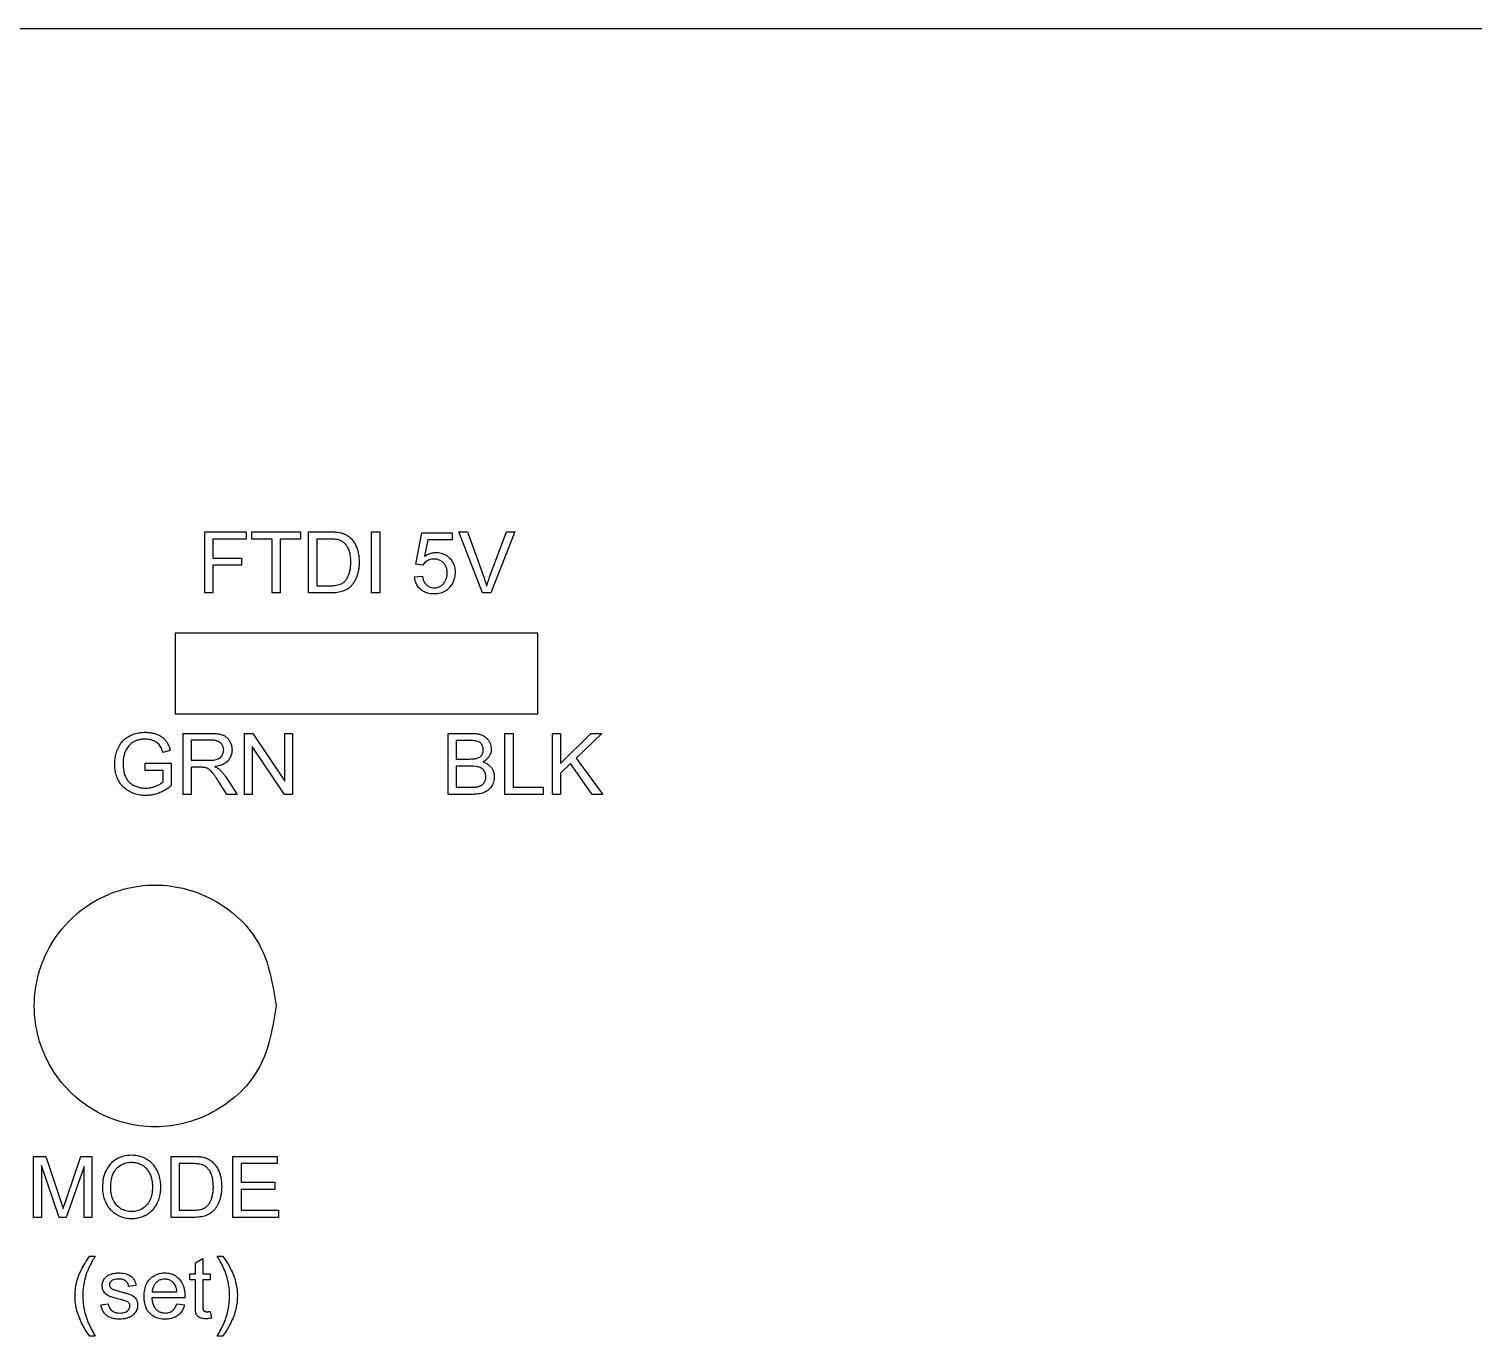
# Model space of a CAD drawing. Extents: x 20 to 296, y 20 to 296.
# Drawn here: x 80.7 to 152.4, y 231.1 to 296 of the extents above; entities that cross this region are included whole.
import ezdxf

# ---------------------------------------------------------------- set-up
doc = ezdxf.new("R2010")
doc.units = 0
doc.layers.add('backplate_C4_v3.0', color=7, linetype='CONTINUOUS')

msp = doc.modelspace()

# ---------------------------------------------------------------- linework, layer by layer
at = {"layer": 'backplate_C4_v3.0', "color": 7}
for p, q in [((295.999997, 296.000025), (19.999999, 296.000025)), ((89.466909, 268.000018), (89.466909, 271.030324)), ((89.466909, 271.030324), (91.511228, 271.030324)), ((91.511228, 271.030324), (91.511228, 270.672723)), ((91.805428, 270.672723), (91.805428, 271.030324)), ((91.805428, 271.030324), (94.207349, 271.030324)), ((94.207349, 271.030324), (94.207349, 270.672723)), ((94.619371, 268.000018), (94.619371, 271.030324)), ((94.619371, 271.030324), (95.663235, 271.030324)), ((97.744051, 268.000018), (97.744051, 271.030324)), ((97.744051, 271.030324), (98.14506, 271.030324)), ((98.14506, 271.030324), (98.14506, 268.000018)), ((103.249402, 268.000018), (102.075313, 271.030324)), ((102.075313, 271.030324), (102.509395, 271.030324)), ((102.509395, 271.030324), (103.296944, 268.828908)), ((103.619405, 268.828908), (104.43796, 271.030324)), ((104.847237, 271.030324), (103.660746, 268.000018)), ((104.43796, 271.030324), (104.847237, 271.030324)), ((91.511228, 270.672723), (89.867918, 270.672723)), ((89.867918, 270.672723), (89.867918, 269.734279)), ((92.803817, 270.672723), (91.805428, 270.672723)), ((92.803817, 268.000018), (92.803817, 270.672723)), ((94.207349, 270.672723), (93.204826, 270.672723)), ((93.204826, 270.672723), (93.204826, 268.000018)), ((95.657034, 270.672723), (95.02038, 270.672723)), ((95.02038, 270.672723), (95.02038, 268.357619)), ((99.944822, 269.432489), (100.238344, 270.988983)), ((100.238344, 270.988983), (101.745229, 270.988983)), ((100.536, 270.633449), (100.372703, 269.819028)), ((101.745229, 270.633449), (100.536, 270.633449)), ((101.745229, 270.988983), (101.745229, 270.633449)), ((89.867918, 269.734279), (91.290053, 269.734279)), ((91.290053, 269.734279), (91.290053, 269.376678)), ((91.290053, 269.376678), (89.867918, 269.376678)), ((89.867918, 269.376678), (89.867918, 268.000018)), ((100.294155, 269.387013), (99.944822, 269.432489)), ((95.02038, 268.357619), (95.667369, 268.357619)), ((95.02038, 268.357619), (95.02038, 268.357619)), ((99.878676, 268.793768), (100.26935, 268.826841)), ((99.878676, 268.793768), (99.878676, 268.793768)), ((89.867918, 268.000018), (89.466909, 268.000018)), ((89.466909, 268.000018), (89.466909, 268.000018)), ((93.204826, 268.000018), (92.803817, 268.000018)), ((92.803817, 268.000018), (92.803817, 268.000018)), ((95.712844, 268.000018), (94.619371, 268.000018)), ((94.619371, 268.000018), (94.619371, 268.000018)), ((98.14506, 268.000018), (97.744051, 268.000018)), ((97.744051, 268.000018), (97.744051, 268.000018)), ((103.660746, 268.000018), (103.249402, 268.000018)), ((103.249402, 268.000018), (103.249402, 268.000018)), ((105.999989, 266.000015), (87.999997, 266.000015)), ((87.999997, 266.000015), (87.999997, 262.000044)), ((105.999989, 262.000044), (105.999989, 266.000015)), ((87.999997, 262.000044), (105.999989, 262.000044)), ((88.391989, 258.000038), (88.391989, 261.030344)), ((88.391989, 261.030344), (89.735577, 261.030344)), ((91.43812, 258.000038), (91.43812, 261.030344)), ((91.43812, 261.030344), (91.849465, 261.030344)), ((91.849465, 261.030344), (93.441099, 258.651161)), ((93.441099, 258.651161), (93.441099, 261.030344)), ((93.441099, 261.030344), (93.825572, 261.030344)), ((93.825572, 261.030344), (93.825572, 258.000038)), ((101.543385, 258.000038), (101.543385, 261.030344)), ((101.543385, 261.030344), (102.680267, 261.030344)), ((104.367017, 258.000038), (104.367017, 261.030344)), ((104.367017, 261.030344), (104.768027, 261.030344)), ((104.768027, 261.030344), (104.768027, 258.357639)), ((106.720751, 258.000038), (106.720751, 261.030344)), ((106.720751, 261.030344), (107.12176, 261.030344)), ((107.12176, 261.030344), (107.12176, 259.527593)), ((107.12176, 259.527593), (108.626578, 261.030344)), ((109.170214, 261.030344), (107.898974, 259.802512)), ((108.626578, 261.030344), (109.170214, 261.030344)), ((89.752113, 260.695481), (88.792999, 260.695481)), ((88.792999, 260.695481), (88.792999, 259.692958)), ((93.414227, 258.000038), (91.822593, 260.381288)), ((91.822593, 260.381288), (91.822593, 258.000038)), ((102.550042, 260.672743), (101.944394, 260.672743)), ((101.944394, 260.672743), (101.944394, 259.757036)), ((87.748423, 260.18285), (87.386688, 260.083632)), ((88.792999, 259.692958), (89.654961, 259.692958)), ((88.792999, 259.692958), (88.792999, 259.692958)), ((101.944394, 259.757037), (102.599651, 259.757037)), ((101.944394, 259.757036), (101.944394, 259.757037)), ((107.898974, 259.802512), (109.226025, 258.000038)), ((86.510256, 259.54413), (87.793899, 259.546197)), ((86.510256, 259.188596), (86.510256, 259.54413)), ((87.401158, 259.188596), (86.510256, 259.188596)), ((86.510256, 259.188596), (86.510256, 259.188596)), ((87.401158, 258.624289), (87.401158, 259.188596)), ((87.793899, 259.546197), (87.793899, 258.421718)), ((89.258086, 259.345692), (88.792999, 259.345692)), ((88.792999, 259.345692), (88.792999, 258.000038)), ((102.645126, 259.399436), (101.944394, 259.399436)), ((101.944394, 259.399436), (101.944394, 258.357639)), ((107.617854, 259.533794), (107.12176, 259.050103)), ((107.12176, 259.050103), (107.12176, 258.000038)), ((108.696858, 258.000038), (107.617854, 259.533794)), ((90.558265, 258.000038), (90.157256, 258.63049)), ((90.535528, 258.824794), (91.062627, 258.000038)), ((101.944394, 258.357639), (102.69887, 258.357639)), ((101.944394, 258.357639), (101.944394, 258.357639)), ((104.768027, 258.357639), (106.260442, 258.357639)), ((106.260442, 258.357639), (106.260442, 258.000038)), ((88.792999, 258.000038), (88.391989, 258.000038)), ((88.391989, 258.000038), (88.391989, 258.000038)), ((91.062627, 258.000038), (90.558265, 258.000038)), ((91.822593, 258.000038), (91.43812, 258.000038)), ((91.43812, 258.000038), (91.43812, 258.000038)), ((93.825572, 258.000038), (93.414227, 258.000038)), ((102.69887, 258.000038), (101.543385, 258.000038)), ((101.543385, 258.000038), (101.543385, 258.000038)), ((106.260442, 258.000038), (104.367017, 258.000038)), ((104.367017, 258.000038), (104.367017, 258.000038)), ((107.12176, 258.000038), (106.720751, 258.000038)), ((106.720751, 258.000038), (106.720751, 258.000038)), ((109.226025, 258.000038), (108.696858, 258.000038)), ((80.964206, 237.000023), (80.964206, 240.030329)), ((80.964206, 240.030329), (81.567786, 240.030329)), ((82.227178, 237.000023), (81.350745, 239.579711)), ((81.350745, 239.579711), (81.350745, 237.000023)), ((81.567786, 240.030329), (82.285055, 237.884724)), ((83.469479, 239.536303), (82.588913, 237.000023)), ((82.59098, 237.921931), (83.316517, 240.030329)), ((83.316517, 240.030329), (83.856019, 240.030329)), ((83.469479, 237.000023), (83.469479, 239.536303)), ((83.856019, 240.030329), (83.856019, 237.000023)), ((87.796508, 237.000023), (87.796508, 240.030329)), ((87.796508, 240.030329), (88.840372, 240.030329)), ((88.834171, 239.672729), (88.197517, 239.672729)), ((88.197517, 239.672729), (88.197517, 237.357624)), ((90.861243, 237.000023), (90.861243, 240.030329)), ((90.861243, 240.030329), (93.052324, 240.030329)), ((93.052324, 239.672729), (91.262252, 239.672729)), ((91.262252, 239.672729), (91.262252, 238.74462)), ((93.052324, 240.030329), (93.052324, 239.672729)), ((84.381018, 238.475902), (84.381018, 238.475902)), ((84.79443, 238.469701), (84.79443, 238.469701)), ((91.262252, 238.74462), (92.938636, 238.74462)), ((92.938636, 238.389086), (91.262252, 238.389086)), ((91.262252, 238.389086), (91.262252, 237.357624)), ((92.938636, 238.74462), (92.938636, 238.389086)), ((88.197517, 237.357624), (88.844506, 237.357624)), ((88.197517, 237.357624), (88.197517, 237.357624)), ((91.262252, 237.357624), (93.122604, 237.357624)), ((93.122604, 237.357624), (93.122604, 237.000023)), ((81.350745, 237.000023), (80.964206, 237.000023)), ((80.964206, 237.000023), (80.964206, 237.000023)), ((82.588913, 237.000023), (82.227178, 237.000023)), ((83.856019, 237.000023), (83.469479, 237.000023)), ((88.889981, 237.000023), (87.796508, 237.000023)), ((87.796508, 237.000023), (87.796508, 237.000023)), ((93.122604, 237.000023), (90.861243, 237.000023)), ((90.861243, 237.000023), (90.861243, 237.000023)), ((83.7568, 235.082016), (84.02345, 235.082016)), ((88.994045, 234.738884), (89.364048, 234.962127)), ((88.994045, 234.195248), (88.994045, 234.738884)), ((89.364048, 234.962127), (89.364048, 234.195248)), ((90.079961, 235.082016), (90.346612, 235.082016)), ((88.721194, 233.90586), (88.721194, 234.195248)), ((88.721194, 234.195248), (88.994045, 234.195248)), ((88.994045, 233.90586), (88.721194, 233.90586)), ((88.994045, 232.642888), (88.994045, 233.90586)), ((89.364048, 234.195248), (89.738186, 234.195248)), ((89.738186, 233.90586), (89.364048, 233.90586)), ((89.364048, 233.90586), (89.364048, 232.622218)), ((89.738186, 234.195248), (89.738186, 233.90586)), ((86.047066, 233.628875), (85.683264, 233.579265)), ((86.853219, 233.308481), (88.078984, 233.308481)), ((86.853219, 233.308481), (86.853219, 233.308481)), ((84.306604, 232.655291), (84.67454, 232.713168)), ((84.306604, 232.655291), (84.306604, 232.655291)), ((88.469644, 233.002556), (86.832534, 233.002556)), ((88.074836, 232.706967), (88.07485, 232.706967)), ((88.07485, 232.706967), (88.459322, 232.659425)), ((89.738186, 232.33283), (89.791929, 232.004168)), ((89.738187, 232.33283), (89.738186, 232.33283)), ((84.02345, 231.109132), (83.7568, 231.109132)), ((83.7568, 231.109132), (83.7568, 231.109132)), ((90.346612, 231.109132), (90.079961, 231.109132)), ((90.346612, 231.109132), (90.346612, 231.109132))]:
    msp.add_line(p, q, dxfattribs=at)
for points, knots in [([(95.663235, 271.030324), (95.735608, 271.029553), (95.868125, 271.028142), (96.048514, 271.014735), (96.212645, 270.988407), (96.366961, 270.941117), (96.517485, 270.868575), (96.662299, 270.763697), (96.79867, 270.62557), (96.919563, 270.449839), (97.010742, 270.249362), (97.077473, 270.028217), (97.116691, 269.786434), (97.128035, 269.544612), (97.119252, 269.315346), (97.09323, 269.110272), (97.048364, 268.923473), (96.98957, 268.755824), (96.921203, 268.607079), (96.842035, 268.478815), (96.754073, 268.370282), (96.66156, 268.277627), (96.562311, 268.200291), (96.452699, 268.13816), (96.331105, 268.08802), (96.195916, 268.048703), (96.047165, 268.020215), (95.884662, 268.002985), (95.771609, 268.001033), (95.712844, 268.000018)], [0, 0, 0, 0, 0.217095, 0.39751, 0.542161, 0.714921, 0.879782, 1.041097, 1.248976, 1.459019, 1.67758, 1.907027, 2.150113, 2.410444, 2.63203, 2.837742, 3.029539, 3.207211, 3.369965, 3.519738, 3.658086, 3.788172, 3.911794, 4.034318, 4.164967, 4.305518, 4.455963, 4.618796, 4.795049, 4.795049, 4.795049, 4.795049]), ([(95.667369, 268.357619), (95.7292, 268.358631), (95.843546, 268.360503), (96.000938, 268.378054), (96.132226, 268.408918), (96.241296, 268.452022), (96.333903, 268.504164), (96.421566, 268.577183), (96.502436, 268.676929), (96.576446, 268.806239), (96.635719, 268.957511), (96.680333, 269.130801), (96.706073, 269.327104), (96.714906, 269.562975), (96.702017, 269.816258), (96.653525, 270.064651), (96.564282, 270.264055), (96.451587, 270.419018), (96.323753, 270.537424), (96.186493, 270.613749), (96.03376, 270.650864), (95.859627, 270.669792), (95.729291, 270.671678), (95.657034, 270.672723)], [0, 0, 0, 0, 0.18545, 0.34296, 0.474145, 0.588787, 0.693735, 0.7916, 0.929253, 1.076506, 1.236996, 1.4152, 1.612035, 1.82972, 2.122614, 2.371411, 2.584206, 2.772416, 2.942654, 3.103389, 3.237206, 3.411381, 3.628072, 3.628072, 3.628072, 3.628072]), ([(100.372703, 269.819028), (100.432979, 269.8569), (100.550183, 269.930539), (100.746094, 269.99487), (100.963372, 270.017506), (101.195172, 269.990551), (101.427219, 269.89583), (101.623187, 269.740819), (101.77754, 269.539319), (101.870405, 269.293931), (101.896503, 269.03031), (101.871743, 268.767902), (101.790387, 268.523907), (101.646725, 268.297014), (101.441602, 268.099192), (101.161407, 267.97147), (100.870522, 267.938761), (100.598817, 267.963004), (100.365671, 268.040616), (100.17055, 268.171348), (100.019266, 268.3455), (99.915119, 268.557432), (99.891094, 268.713239), (99.878676, 268.793768)], [0, 0, 0, 0, 0.212944, 0.414053, 0.612014, 0.86467, 1.10599, 1.35422, 1.605759, 1.858347, 2.130595, 2.393774, 2.64391, 2.894472, 3.193285, 3.485538, 3.800785, 4.060901, 4.29906, 4.529972, 4.756748, 4.984171, 5.227454, 5.227454, 5.227454, 5.227454]), ([(100.26935, 268.826841), (100.280763, 268.767962), (100.302233, 268.657194), (100.370037, 268.509373), (100.463533, 268.393462), (100.579822, 268.312893), (100.711369, 268.263783), (100.861867, 268.248425), (101.022661, 268.268051), (101.180684, 268.3389), (101.314356, 268.45359), (101.419488, 268.604869), (101.481482, 268.79086), (101.49896, 268.990496), (101.482144, 269.186274), (101.422107, 269.360731), (101.319674, 269.500964), (101.186111, 269.606308), (101.023624, 269.668822), (100.867786, 269.684764), (100.731159, 269.674878), (100.621091, 269.647249), (100.521062, 269.60064), (100.43143, 269.541626), (100.353533, 269.471028), (100.313876, 269.414917), (100.294155, 269.387013)], [0, 0, 0, 0, 0.179433, 0.337567, 0.482634, 0.620834, 0.75688, 0.899471, 1.070913, 1.236857, 1.411242, 1.593193, 1.782767, 1.992332, 2.19063, 2.368469, 2.538493, 2.704578, 2.871936, 3.053613, 3.169961, 3.281592, 3.391972, 3.49937, 3.602732, 3.704986, 3.704986, 3.704986, 3.704986]), ([(103.296944, 268.828908), (103.317192, 268.771428), (103.356673, 268.659347), (103.409951, 268.493979), (103.440999, 268.385569), (103.456108, 268.332814)], [0, 0, 0, 0, 0.182821, 0.356488, 0.521108, 0.521108, 0.521108, 0.521108]), ([(103.456108, 268.332814), (103.472261, 268.388029), (103.504708, 268.498943), (103.559206, 268.664379), (103.599276, 268.773893), (103.619405, 268.828908)], [0, 0, 0, 0, 0.17258, 0.346673, 0.522411, 0.522411, 0.522411, 0.522411]), ([(87.793899, 258.421718), (87.728495, 258.372216), (87.600505, 258.275343), (87.395637, 258.156812), (87.187691, 258.062468), (86.974705, 257.996757), (86.758208, 257.956912), (86.515738, 257.942982), (86.253134, 257.961508), (85.978754, 258.025316), (85.725052, 258.129854), (85.500006, 258.276905), (85.312394, 258.465491), (85.168849, 258.690749), (85.065958, 258.942547), (85.00369, 259.215581), (84.984444, 259.500723), (85.0039, 259.787566), (85.065911, 260.065662), (85.166926, 260.326682), (85.30648, 260.561709), (85.487806, 260.757139), (85.70582, 260.904539), (85.952161, 261.007675), (86.222686, 261.069569), (86.482049, 261.086931), (86.716846, 261.074747), (86.916485, 261.039392), (87.09982, 260.979405), (87.265162, 260.901324), (87.407112, 260.801964), (87.524103, 260.681119), (87.617573, 260.537024), (87.694763, 260.369876), (87.729978, 260.24714), (87.748423, 260.18285)], [0, 0, 0, 0, 0.245876, 0.481163, 0.708368, 0.929574, 1.148106, 1.367146, 1.656617, 1.934722, 2.208775, 2.475681, 2.735853, 3.000615, 3.271666, 3.548118, 3.837097, 4.126061, 4.407736, 4.68859, 4.962501, 5.222819, 5.481586, 5.745857, 6.019624, 6.310436, 6.522761, 6.723729, 6.916709, 7.099862, 7.27039, 7.433629, 7.60116, 7.783355, 7.983762, 7.983762, 7.983762, 7.983762]), ([(89.735577, 261.030344), (89.818502, 261.028908), (89.970512, 261.026275), (90.177476, 261.000217), (90.346937, 260.955434), (90.486002, 260.884868), (90.6009, 260.786089), (90.693225, 260.661716), (90.763111, 260.519808), (90.805764, 260.364763), (90.820206, 260.189419), (90.800806, 260.001369), (90.729068, 259.813734), (90.60971, 259.65014), (90.438976, 259.517673), (90.216853, 259.423795), (90.050291, 259.394493), (89.960886, 259.378765)], [0, 0, 0, 0, 0.248676, 0.455845, 0.624375, 0.771986, 0.919588, 1.074709, 1.23361, 1.391578, 1.554102, 1.759139, 1.953254, 2.149823, 2.35916, 2.593669, 2.865407, 2.865407, 2.865407, 2.865407]), ([(102.680267, 261.030344), (102.752425, 261.028636), (102.887255, 261.025444), (103.074707, 260.995439), (103.233788, 260.943608), (103.368296, 260.870536), (103.480624, 260.774162), (103.567869, 260.656633), (103.634934, 260.52896), (103.675971, 260.393552), (103.688967, 260.258612), (103.677237, 260.127631), (103.641161, 260.003616), (103.582299, 259.885886), (103.499309, 259.777803), (103.391054, 259.68351), (103.305475, 259.63664), (103.26111, 259.612343)], [0, 0, 0, 0, 0.216369, 0.404291, 0.567271, 0.71602, 0.860631, 1.007488, 1.152531, 1.291387, 1.429147, 1.556696, 1.683614, 1.814367, 1.949332, 2.089986, 2.241397, 2.241397, 2.241397, 2.241397]), ([(87.386688, 260.083632), (87.371356, 260.131796), (87.342486, 260.222489), (87.285869, 260.344793), (87.221293, 260.44833), (87.140832, 260.533958), (87.04234, 260.604664), (86.926439, 260.661835), (86.797337, 260.706738), (86.6567, 260.733436), (86.501369, 260.7418), (86.339667, 260.733214), (86.179495, 260.706061), (86.036814, 260.658283), (85.910686, 260.5972), (85.800884, 260.52396), (85.70893, 260.43815), (85.633777, 260.342788), (85.569607, 260.242527), (85.505974, 260.110334), (85.45131, 259.94245), (85.412261, 259.737484), (85.400036, 259.511637), (85.413168, 259.277822), (85.458017, 259.048745), (85.534538, 258.848215), (85.643774, 258.67866), (85.782345, 258.539827), (85.948178, 258.436976), (86.129451, 258.36443), (86.320463, 258.319538), (86.508448, 258.305922), (86.68921, 258.317428), (86.860115, 258.350791), (87.023468, 258.405392), (87.170992, 258.473238), (87.298837, 258.542814), (87.368859, 258.598571), (87.401158, 258.624289)], [0, 0, 0, 0, 0.15151, 0.285293, 0.403281, 0.516045, 0.635395, 0.765019, 0.902513, 1.044265, 1.192904, 1.368168, 1.52914, 1.678684, 1.817969, 1.948492, 2.073132, 2.193544, 2.311865, 2.429582, 2.632725, 2.839616, 3.053828, 3.309687, 3.540352, 3.751472, 3.949596, 4.14107, 4.33496, 4.530721, 4.724594, 4.921285, 5.093892, 5.266587, 5.442205, 5.609132, 5.753563, 5.87722, 5.87722, 5.87722, 5.87722]), ([(89.654961, 259.692958), (89.71168, 259.693932), (89.816596, 259.695734), (89.960833, 259.713749), (90.081438, 259.743359), (90.179994, 259.790595), (90.260827, 259.852155), (90.323404, 259.928743), (90.367777, 260.015157), (90.395461, 260.107762), (90.405086, 260.216794), (90.390824, 260.337823), (90.336084, 260.460922), (90.245643, 260.565147), (90.115876, 260.644445), (89.945765, 260.6887), (89.820515, 260.693085), (89.752113, 260.695481)], [0, 0, 0, 0, 0.170071, 0.31459, 0.435313, 0.540912, 0.64014, 0.737713, 0.834993, 0.92983, 1.025793, 1.161736, 1.290671, 1.424024, 1.569585, 1.739945, 1.944933, 1.944933, 1.944933, 1.944933]), ([(102.599651, 259.757037), (102.65334, 259.757644), (102.749702, 259.758734), (102.877769, 259.769122), (102.984312, 259.789706), (103.074268, 259.824947), (103.153287, 259.87559), (103.214352, 259.9413), (103.259034, 260.019182), (103.28504, 260.109796), (103.292598, 260.20642), (103.285213, 260.302812), (103.261004, 260.392805), (103.220428, 260.473437), (103.165674, 260.543415), (103.094473, 260.597368), (103.00447, 260.635011), (102.88684, 260.657752), (102.73248, 260.670753), (102.615533, 260.672029), (102.550042, 260.672743)], [0, 0, 0, 0, 0.161048, 0.289054, 0.384997, 0.485522, 0.577061, 0.664158, 0.752013, 0.844012, 0.944529, 1.041326, 1.132758, 1.222221, 1.310459, 1.397001, 1.487113, 1.600636, 1.754967, 1.951397, 1.951397, 1.951397, 1.951397]), ([(103.26111, 259.612343), (103.31852, 259.592591), (103.428974, 259.554591), (103.573339, 259.460393), (103.687129, 259.34148), (103.771279, 259.20255), (103.821662, 259.045468), (103.835713, 258.888593), (103.825121, 258.74045), (103.79476, 258.606413), (103.744149, 258.482369), (103.680934, 258.370688), (103.606929, 258.275261), (103.521195, 258.197635), (103.422515, 258.135953), (103.310416, 258.08585), (103.183206, 258.045878), (103.038509, 258.019096), (102.875333, 258.002723), (102.759853, 258.000966), (102.69887, 258.000038)], [0, 0, 0, 0, 0.181604, 0.349398, 0.51135, 0.671662, 0.832468, 1.001857, 1.140947, 1.276668, 1.412293, 1.541398, 1.66063, 1.772995, 1.886471, 2.008274, 2.140476, 2.285516, 2.448964, 2.631867, 2.631867, 2.631867, 2.631867]), ([(90.157256, 258.63049), (90.120793, 258.686567), (90.053557, 258.789969), (89.95723, 258.929326), (89.873924, 259.042369), (89.799651, 259.131458), (89.731881, 259.200255), (89.667011, 259.250028), (89.604866, 259.285979), (89.54389, 259.312899), (89.484582, 259.332516), (89.419966, 259.34054), (89.345446, 259.345057), (89.289335, 259.345465), (89.258086, 259.345692)], [0, 0, 0, 0, 0.200659, 0.37, 0.508172, 0.621772, 0.717753, 0.797223, 0.866279, 0.9326, 0.997037, 1.052741, 1.127311, 1.221032, 1.221032, 1.221032, 1.221032]), ([(89.960886, 259.378765), (89.993688, 259.362346), (90.05482, 259.331748), (90.136196, 259.281816), (90.2254, 259.211755), (90.321428, 259.10986), (90.433545, 258.975791), (90.500802, 258.876209), (90.535528, 258.824794)], [0, 0, 0, 0, 0.110019, 0.205039, 0.285856, 0.449561, 0.623798, 0.809789, 0.809789, 0.809789, 0.809789]), ([(102.69887, 258.357639), (102.737765, 258.357898), (102.807019, 258.358361), (102.898137, 258.362429), (102.979803, 258.37198), (103.056979, 258.390165), (103.134902, 258.417393), (103.203711, 258.452511), (103.263749, 258.497908), (103.315123, 258.554909), (103.359048, 258.622456), (103.392226, 258.700436), (103.412098, 258.787168), (103.418622, 258.883643), (103.410379, 258.984998), (103.381284, 259.085196), (103.332145, 259.17395), (103.26665, 259.250433), (103.183746, 259.310431), (103.083244, 259.352464), (102.961617, 259.380713), (102.813221, 259.396847), (102.704426, 259.398523), (102.645126, 259.399436)], [0, 0, 0, 0, 0.116685, 0.207763, 0.273484, 0.363069, 0.445014, 0.52062, 0.593887, 0.669482, 0.749686, 0.83458, 0.922324, 1.015351, 1.123727, 1.225758, 1.325876, 1.425847, 1.525491, 1.629898, 1.750498, 1.898951, 2.076811, 2.076811, 2.076811, 2.076811]), ([(92.999987, 247.500031), (92.835078, 248.557733), (92.510151, 250.641764), (90.121462, 252.936114), (87.005512, 253.786246), (83.856844, 252.936117), (81.564343, 250.641767), (80.713587, 247.500031), (81.564343, 244.358294), (83.856844, 242.063944), (87.005512, 241.213815), (90.121462, 242.063948), (92.510151, 244.358297), (92.835078, 246.442329), (92.999987, 247.500031)], [0, 0, 0, 0, 3.137159, 6.181265, 9.3184, 12.455559, 15.499672, 18.636831, 21.77399, 24.818103, 27.955262, 31.092397, 34.136504, 37.273662, 37.273662, 37.273662, 37.273662]), ([(84.381018, 238.475902), (84.388395, 238.632494), (84.40232, 238.928078), (84.540044, 239.337488), (84.77017, 239.665655), (85.071964, 239.909624), (85.435662, 240.056467), (85.7881, 240.094098), (86.100397, 240.070366), (86.357064, 240.00284), (86.591871, 239.890868), (86.800249, 239.73932), (86.974597, 239.548801), (87.108889, 239.324067), (87.208143, 239.07348), (87.267007, 238.799078), (87.285345, 238.509656), (87.266471, 238.218625), (87.204563, 237.939946), (87.101433, 237.685643), (86.960666, 237.460496), (86.781648, 237.272235), (86.569695, 237.127404), (86.335522, 237.024643), (86.086767, 236.961464), (85.824011, 236.941415), (85.557507, 236.962527), (85.297778, 237.031825), (85.062005, 237.147653), (84.854227, 237.302486), (84.680602, 237.494081), (84.547868, 237.717111), (84.452691, 237.95955), (84.391823, 238.214647), (84.384635, 238.388446), (84.381018, 238.475902)], [0, 0, 0, 0, 0.468633, 0.884596, 1.276148, 1.656, 2.032689, 2.436507, 2.707977, 2.968865, 3.227851, 3.484045, 3.737155, 3.997085, 4.265137, 4.542329, 4.835369, 5.132596, 5.414422, 5.688023, 5.952004, 6.206395, 6.461672, 6.716883, 6.969891, 7.227954, 7.504059, 7.768143, 8.029455, 8.287378, 8.541044, 8.799985, 9.061426, 9.320163, 9.582242, 9.582242, 9.582242, 9.582242]), ([(84.79443, 238.469701), (84.799799, 238.355742), (84.809958, 238.140137), (84.910031, 237.841036), (85.075439, 237.59946), (85.292488, 237.421302), (85.549472, 237.312193), (85.829354, 237.280819), (86.109823, 237.312266), (86.368958, 237.422465), (86.585435, 237.604719), (86.752484, 237.85275), (86.848223, 238.165608), (86.871938, 238.471394), (86.857394, 238.743961), (86.816137, 238.961505), (86.745794, 239.156991), (86.650675, 239.330091), (86.526473, 239.476129), (86.376694, 239.590515), (86.20952, 239.676767), (86.026013, 239.728327), (85.80798, 239.74626), (85.563315, 239.71897), (85.310797, 239.616676), (85.08493, 239.451679), (84.906967, 239.200483), (84.809161, 238.859687), (84.799647, 238.607824), (84.79443, 238.469701)], [0, 0, 0, 0, 0.34102, 0.645195, 0.932516, 1.208363, 1.476344, 1.758256, 2.044327, 2.314116, 2.590362, 2.882047, 3.198646, 3.560476, 3.796995, 4.016039, 4.222152, 4.417838, 4.605497, 4.792793, 4.979737, 5.16666, 5.360561, 5.633302, 5.896747, 6.169323, 6.46173, 6.80256, 7.216451, 7.216451, 7.216451, 7.216451]), ([(88.844506, 237.357624), (88.906337, 237.358636), (89.020683, 237.360508), (89.178075, 237.37806), (89.309363, 237.408923), (89.418433, 237.452028), (89.51104, 237.50417), (89.598703, 237.577189), (89.679573, 237.676935), (89.753583, 237.806244), (89.812856, 237.957517), (89.85747, 238.130806), (89.88321, 238.32711), (89.892043, 238.56298), (89.879154, 238.816264), (89.830662, 239.064656), (89.741419, 239.264061), (89.628724, 239.419024), (89.50089, 239.537429), (89.36363, 239.613755), (89.210897, 239.65087), (89.036764, 239.669798), (88.906428, 239.671683), (88.834171, 239.672729)], [0, 0, 0, 0, 0.18545, 0.34296, 0.474145, 0.588787, 0.693735, 0.7916, 0.929253, 1.076507, 1.236996, 1.4152, 1.612035, 1.82972, 2.122614, 2.371411, 2.584206, 2.772416, 2.942654, 3.103389, 3.237206, 3.411381, 3.628072, 3.628072, 3.628072, 3.628072]), ([(88.840372, 240.030329), (88.912745, 240.029559), (89.045262, 240.028147), (89.225651, 240.014741), (89.389782, 239.988412), (89.544098, 239.941123), (89.694622, 239.868581), (89.839436, 239.763702), (89.975807, 239.625576), (90.0967, 239.449844), (90.187879, 239.249368), (90.25461, 239.028222), (90.293828, 238.78644), (90.305172, 238.544618), (90.296389, 238.315351), (90.270367, 238.110278), (90.225501, 237.923478), (90.166707, 237.75583), (90.09834, 237.607084), (90.019172, 237.478821), (89.93121, 237.370288), (89.838697, 237.277632), (89.739448, 237.200296), (89.629836, 237.138166), (89.508242, 237.088026), (89.373053, 237.048708), (89.224302, 237.020221), (89.0618, 237.002991), (88.948746, 237.001038), (88.889981, 237.000023)], [0, 0, 0, 0, 0.217095, 0.39751, 0.542161, 0.714921, 0.879782, 1.041097, 1.248976, 1.459019, 1.67758, 1.907027, 2.150113, 2.410444, 2.63203, 2.837742, 3.029539, 3.207211, 3.369965, 3.519738, 3.658086, 3.788172, 3.911794, 4.034318, 4.164967, 4.305518, 4.455963, 4.618796, 4.795049, 4.795049, 4.795049, 4.795049]), ([(82.285055, 237.884724), (82.305169, 237.823726), (82.341681, 237.712994), (82.390144, 237.563546), (82.417721, 237.474856), (82.429749, 237.436172)], [0, 0, 0, 0, 0.192686, 0.34979, 0.471319, 0.471319, 0.471319, 0.471319]), ([(82.429749, 237.436172), (82.44329, 237.47869), (82.47409, 237.575395), (82.52811, 237.737231), (82.568707, 237.856498), (82.59098, 237.921931)], [0, 0, 0, 0, 0.133864, 0.30447, 0.511828, 0.511828, 0.511828, 0.511828]), ([(83.7568, 231.109132), (83.689918, 231.199086), (83.553488, 231.38258), (83.38178, 231.688965), (83.229399, 232.017664), (83.109898, 232.366501), (83.038583, 232.729388), (83.016264, 233.082699), (83.034499, 233.41994), (83.087607, 233.736238), (83.182247, 234.061528), (83.325791, 234.396786), (83.517535, 234.746467), (83.675571, 234.968099), (83.7568, 235.082016)], [0, 0, 0, 0, 0.33598, 0.68535, 1.051216, 1.421988, 1.788591, 2.157287, 2.48115, 2.799791, 3.117355, 3.495117, 3.891707, 4.311133, 4.311133, 4.311133, 4.311133]), ([(84.02345, 235.082016), (83.973761, 234.995802), (83.885382, 234.842456), (83.774081, 234.638256), (83.684919, 234.456438), (83.612622, 234.275524), (83.546213, 234.076779), (83.487648, 233.856598), (83.441812, 233.6158), (83.412047, 233.356007), (83.396538, 232.960253), (83.454253, 232.419708), (83.663364, 231.74397), (83.900563, 231.325784), (84.02345, 231.109132)], [0, 0, 0, 0, 0.29852, 0.530965, 0.697579, 0.905709, 1.11488, 1.32591, 1.588742, 1.849502, 2.10968, 2.775835, 3.469292, 4.214764, 4.214764, 4.214764, 4.214764]), ([(90.079961, 231.109132), (90.202851, 231.325784), (90.440057, 231.743971), (90.649127, 232.419705), (90.706902, 232.959725), (90.691343, 233.354241), (90.66181, 233.612035), (90.615048, 233.850976), (90.558519, 234.070632), (90.492709, 234.269406), (90.420203, 234.450667), (90.331227, 234.63391), (90.219116, 234.840132), (90.130041, 234.994965), (90.079961, 235.082016)], [0, 0, 0, 0, 0.745472, 1.438928, 2.105084, 2.363655, 2.622361, 2.882713, 3.09345, 3.302405, 3.510449, 3.678611, 3.913202, 4.214486, 4.214486, 4.214486, 4.214486]), ([(90.346612, 235.082016), (90.427841, 234.968099), (90.585877, 234.746467), (90.777621, 234.396786), (90.921164, 234.061528), (91.015808, 233.736238), (91.068903, 233.419941), (91.087188, 233.082693), (91.064654, 232.72934), (90.992738, 232.366342), (90.871658, 232.017934), (90.719838, 231.68905), (90.548746, 231.382745), (90.413084, 231.19911), (90.346612, 231.109132)], [0, 0, 0, 0, 0.419426, 0.816016, 1.193778, 1.511343, 1.829983, 2.153846, 2.522557, 2.889294, 3.260434, 3.626204, 3.975232, 4.310548, 4.310548, 4.310548, 4.310548]), ([(85.683264, 233.579265), (85.676043, 233.61477), (85.662112, 233.683264), (85.611615, 233.774688), (85.540378, 233.848396), (85.447138, 233.902838), (85.331975, 233.933488), (85.196737, 233.941776), (85.058669, 233.93416), (84.933238, 233.908918), (84.839291, 233.8611), (84.776046, 233.799378), (84.736396, 233.730529), (84.725736, 233.664609), (84.731496, 233.609053), (84.747073, 233.564441), (84.773453, 233.523298), (84.810021, 233.485077), (84.858861, 233.452268), (84.9154, 233.424703), (84.99364, 233.401918), (85.103054, 233.369953), (85.271401, 233.324012), (85.464878, 233.271352), (85.648554, 233.214137), (85.786767, 233.163753), (85.892495, 233.110641), (85.976029, 233.044551), (86.044258, 232.965021), (86.094776, 232.870756), (86.123955, 232.762063), (86.133226, 232.644287), (86.121853, 232.522257), (86.084054, 232.402872), (86.023079, 232.290738), (85.940132, 232.188458), (85.833484, 232.102814), (85.707405, 232.034483), (85.564493, 231.985898), (85.40862, 231.956242), (85.212751, 231.94624), (84.993753, 231.960816), (84.769694, 232.01741), (84.587891, 232.118305), (84.452163, 232.26353), (84.354136, 232.445273), (84.322992, 232.58288), (84.306604, 232.655291)], [0, 0, 0, 0, 0.108181, 0.208702, 0.308431, 0.41242, 0.528453, 0.66254, 0.817397, 0.942582, 1.043572, 1.128837, 1.204394, 1.277985, 1.324881, 1.37086, 1.418334, 1.470477, 1.528392, 1.593929, 1.658355, 1.772401, 1.93611, 2.181747, 2.373947, 2.513087, 2.622805, 2.727293, 2.830428, 2.935132, 3.045299, 3.165595, 3.287929, 3.410622, 3.538566, 3.668813, 3.803004, 3.946179, 4.096895, 4.254053, 4.42063, 4.684117, 4.909766, 5.108723, 5.298631, 5.498409, 5.720293, 5.720293, 5.720293, 5.720293]), ([(84.67454, 232.713168), (84.683288, 232.66718), (84.699955, 232.579553), (84.759107, 232.462555), (84.843165, 232.368359), (84.955137, 232.301708), (85.091572, 232.263238), (85.242671, 232.252917), (85.391343, 232.262218), (85.522315, 232.294547), (85.623643, 232.35305), (85.693959, 232.428747), (85.738316, 232.513978), (85.751392, 232.601664), (85.74022, 232.684184), (85.700892, 232.754313), (85.639228, 232.808541), (85.546553, 232.84752), (85.419181, 232.8883), (85.23484, 232.936102), (85.029555, 232.989094), (84.839813, 233.048002), (84.69698, 233.099857), (84.592273, 233.161256), (84.5107, 233.231801), (84.446147, 233.314546), (84.401683, 233.408059), (84.374231, 233.50818), (84.366026, 233.609254), (84.373264, 233.707155), (84.395495, 233.798717), (84.432713, 233.884722), (84.483397, 233.963403), (84.545343, 234.033895), (84.612962, 234.090073), (84.685524, 234.135596), (84.765, 234.170887), (84.856718, 234.20141), (84.957745, 234.226695), (85.065822, 234.241699), (85.19455, 234.24694), (85.338126, 234.239864), (85.490298, 234.215804), (85.627149, 234.174637), (85.746592, 234.120323), (85.845755, 234.052665), (85.922353, 233.970051), (85.979084, 233.871935), (86.021993, 233.757308), (86.038393, 233.673304), (86.047066, 233.628875)], [0, 0, 0, 0, 0.139877, 0.266523, 0.387987, 0.513837, 0.651835, 0.809476, 0.966075, 1.097452, 1.210501, 1.311747, 1.403573, 1.494426, 1.573458, 1.649015, 1.730515, 1.814863, 1.948428, 2.132118, 2.38583, 2.584359, 2.728302, 2.840443, 2.94642, 3.050059, 3.152884, 3.255012, 3.359896, 3.455494, 3.548409, 3.641204, 3.735305, 3.828059, 3.92166, 3.998007, 4.084341, 4.18181, 4.28776, 4.39631, 4.508505, 4.673846, 4.826767, 4.969539, 5.101268, 5.219016, 5.327259, 5.436209, 5.557014, 5.692633, 5.692633, 5.692633, 5.692633]), ([(88.459322, 232.659425), (88.436458, 232.588784), (88.392233, 232.452145), (88.275964, 232.273214), (88.126633, 232.129028), (87.942983, 232.023568), (87.727694, 231.962086), (87.474028, 231.94279), (87.201256, 231.968615), (86.935219, 232.068838), (86.71743, 232.237941), (86.557675, 232.470704), (86.464698, 232.759209), (86.439143, 233.082826), (86.465051, 233.409254), (86.558688, 233.707173), (86.721036, 233.945152), (86.934711, 234.120031), (87.192314, 234.225212), (87.470402, 234.254916), (87.74613, 234.225609), (87.996484, 234.122208), (88.204788, 233.951031), (88.363615, 233.717855), (88.455049, 233.425799), (88.472735, 233.205436), (88.47152, 233.0736), (88.470784, 233.040525), (88.470048, 233.01603), (88.469644, 233.002556)], [0, 0, 0, 0, 0.221958, 0.429326, 0.632699, 0.83952, 1.057968, 1.298636, 1.599469, 1.872784, 2.14003, 2.413798, 2.706858, 3.03883, 3.38205, 3.684042, 3.964597, 4.233981, 4.500897, 4.787257, 5.064869, 5.32463, 5.58792, 5.862739, 6.158848, 6.495602, 6.521326, 6.554406, 6.594845, 6.594845, 6.594845, 6.594845]), ([(88.078984, 233.308481), (88.072031, 233.365242), (88.059147, 233.470434), (88.013311, 233.612779), (87.933422, 233.741191), (87.815088, 233.8494), (87.654123, 233.924934), (87.482615, 233.945413), (87.316551, 233.927529), (87.167093, 233.868431), (87.039765, 233.771678), (86.939969, 233.642396), (86.873525, 233.484037), (86.860184, 233.368693), (86.853219, 233.308481)], [0, 0, 0, 0, 0.171353, 0.317556, 0.444444, 0.621142, 0.790681, 0.969363, 1.132401, 1.287346, 1.445408, 1.606336, 1.772178, 1.953303, 1.953303, 1.953303, 1.953303]), ([(86.832534, 233.002556), (86.83993, 232.927849), (86.853808, 232.787666), (86.922576, 232.596529), (87.028906, 232.445466), (87.164472, 232.335656), (87.323704, 232.269061), (87.481375, 232.251483), (87.623816, 232.263376), (87.74325, 232.299525), (87.849837, 232.3608), (87.94172, 232.45014), (88.019047, 232.567425), (88.055471, 232.65853), (88.074836, 232.706967)], [0, 0, 0, 0, 0.224604, 0.421457, 0.601809, 0.772187, 0.938029, 1.112515, 1.242829, 1.364661, 1.483825, 1.608095, 1.745686, 1.901883, 1.901883, 1.901883, 1.901883]), ([(89.791929, 232.004168), (89.758318, 231.997605), (89.693831, 231.985013), (89.599884, 231.973861), (89.497921, 231.969404), (89.391664, 231.974927), (89.285061, 231.994793), (89.197914, 232.030784), (89.129171, 232.079081), (89.075376, 232.135826), (89.032032, 232.20838), (89.009151, 232.314272), (88.995955, 232.461702), (88.99474, 232.576903), (88.994045, 232.642888)], [0, 0, 0, 0, 0.102713, 0.197066, 0.283501, 0.408646, 0.515533, 0.607244, 0.689185, 0.765716, 0.840442, 0.939491, 1.087033, 1.284846, 1.284846, 1.284846, 1.284846]), ([(89.364048, 232.622218), (89.364306, 232.591017), (89.364752, 232.536961), (89.370266, 232.468638), (89.379039, 232.420313), (89.398134, 232.388817), (89.419798, 232.364269), (89.447222, 232.343137), (89.482776, 232.32839), (89.526238, 232.319905), (89.573123, 232.317632), (89.623587, 232.319759), (89.678068, 232.324693), (89.717154, 232.329983), (89.738187, 232.33283)], [0, 0, 0, 0, 0.0935, 0.161994, 0.206169, 0.238787, 0.271002, 0.304122, 0.341668, 0.385316, 0.436391, 0.482124, 0.53677, 0.60044, 0.60044, 0.60044, 0.60044])]:
    msp.add_open_spline(points, degree=3, knots=knots, dxfattribs=at)

doc.saveas('drawing.dxf')
